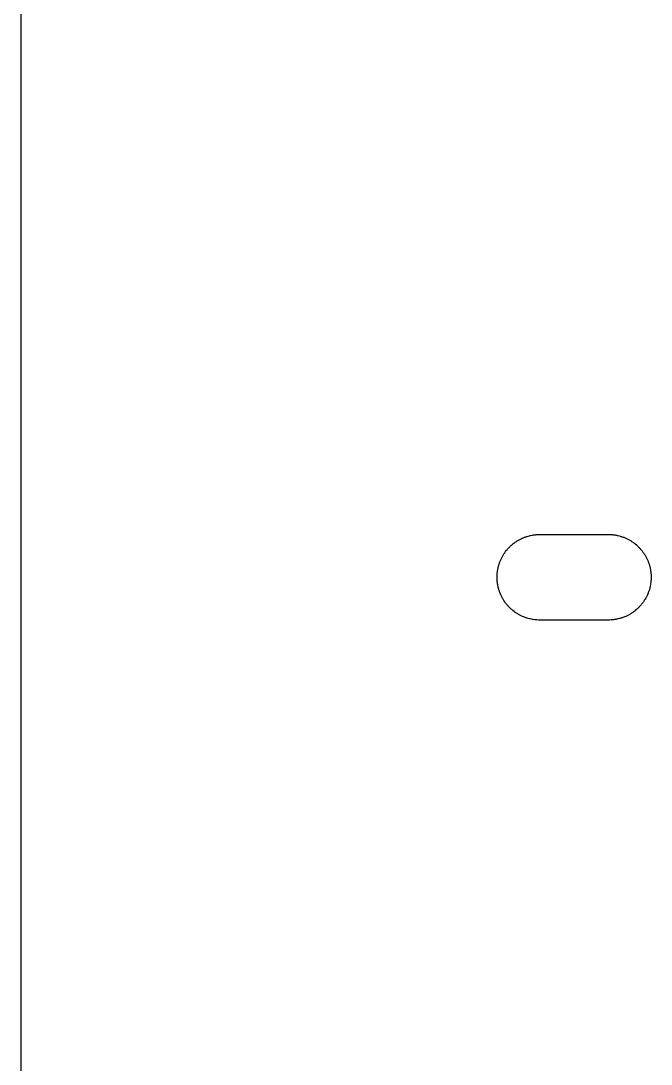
# Model space of a CAD drawing. Header units: metres. Extents: x 0 to 195, y 0 to 195.
# Drawn here: x 0 to 29.45, y 97.5 to 146.25 of the extents above; entities that cross this region are included whole.
import ezdxf

# ---------------------------------------------------------------- set-up
doc = ezdxf.new("R2010")
doc.units = ezdxf.units.M

msp = doc.modelspace()

# ---------------------------------------------------------------- linework, layer by layer
for p, q in [((0, 161.018), (0, 31.9824)), ((23.0459, 121.848), (23.1025, 121.889)), ((23.1025, 121.889), (23.1611, 121.928)), ((23.1611, 121.928), (23.1904, 121.946)), ((23.1904, 121.946), (23.2197, 121.964)), ((23.2197, 121.964), (23.25, 121.982)), ((23.25, 121.982), (23.2803, 121.999)), ((23.2803, 121.999), (23.3115, 122.016)), ((23.3115, 122.016), (23.3418, 122.032)), ((23.3418, 122.032), (23.373, 122.048)), ((23.373, 122.048), (23.4043, 122.062)), ((23.4043, 122.062), (23.4365, 122.077)), ((23.4365, 122.077), (23.501, 122.104)), ((23.501, 122.104), (23.5332, 122.117)), ((23.5332, 122.117), (23.5664, 122.129)), ((23.5664, 122.129), (23.5986, 122.141)), ((23.5986, 122.141), (23.6318, 122.152)), ((23.6318, 122.152), (23.665, 122.163)), ((23.665, 122.163), (23.6982, 122.173)), ((23.6982, 122.173), (23.7666, 122.19)), ((23.7666, 122.19), (23.7998, 122.199)), ((23.7998, 122.199), (23.9023, 122.22)), ((23.9023, 122.22), (23.9375, 122.226)), ((23.9375, 122.226), (24.0059, 122.235)), ((24.0059, 122.235), (24.041, 122.239)), ((24.041, 122.239), (24.0762, 122.242)), ((24.0762, 122.242), (24.1104, 122.245)), ((24.1104, 122.245), (24.1807, 122.249)), ((24.1807, 122.249), (24.2148, 122.25)), ((24.2148, 122.25), (27.4854, 122.25)), ((27.4854, 122.25), (27.5195, 122.249)), ((27.5195, 122.249), (27.5898, 122.245)), ((27.5898, 122.245), (27.624, 122.242)), ((27.624, 122.242), (27.6592, 122.239)), ((27.6592, 122.239), (27.6934, 122.235)), ((27.6934, 122.235), (27.7285, 122.23)), ((27.7285, 122.23), (27.7627, 122.226)), ((27.7627, 122.226), (27.7969, 122.22)), ((27.7969, 122.22), (27.832, 122.213)), ((27.832, 122.213), (27.8662, 122.206)), ((27.8662, 122.206), (27.8994, 122.199)), ((27.8994, 122.199), (27.9678, 122.182)), ((27.9678, 122.182), (28.001, 122.173)), ((28.001, 122.173), (28.0352, 122.163)), ((28.0352, 122.163), (28.0684, 122.152)), ((28.0684, 122.152), (28.1016, 122.141)), ((28.1016, 122.141), (28.1338, 122.129)), ((28.1338, 122.129), (28.167, 122.117)), ((28.167, 122.117), (28.1992, 122.104)), ((28.1992, 122.104), (28.2637, 122.077)), ((28.2637, 122.077), (28.2949, 122.062)), ((28.2949, 122.062), (28.3271, 122.048)), ((28.3271, 122.048), (28.3584, 122.032)), ((28.3584, 122.032), (28.3887, 122.016)), ((28.3887, 122.016), (28.4199, 121.999)), ((28.4199, 121.999), (28.4502, 121.982)), ((28.4502, 121.982), (28.4805, 121.964)), ((28.4805, 121.964), (28.5098, 121.946)), ((28.5098, 121.946), (28.5391, 121.928)), ((28.5391, 121.928), (28.5684, 121.908)), ((28.5684, 121.908), (28.5967, 121.889)), ((28.5967, 121.889), (28.626, 121.868)), ((22.5723, 121.339), (22.6113, 121.397)), ((22.6113, 121.397), (22.6523, 121.454)), ((22.6523, 121.454), (22.6953, 121.509)), ((22.6953, 121.509), (22.7178, 121.535)), ((22.7178, 121.535), (22.7402, 121.562)), ((22.7402, 121.562), (22.7637, 121.588)), ((22.7637, 121.588), (22.7871, 121.614)), ((22.7871, 121.614), (22.8115, 121.64)), ((22.8115, 121.64), (22.8604, 121.688)), ((22.8604, 121.688), (22.8857, 121.713)), ((22.8857, 121.713), (22.9121, 121.736)), ((22.9121, 121.736), (22.9375, 121.76)), ((22.9375, 121.76), (22.9648, 121.782)), ((22.9648, 121.782), (22.9912, 121.805)), ((22.9912, 121.805), (23.0459, 121.848)), ((28.626, 121.868), (28.6533, 121.848)), ((28.6533, 121.848), (28.6816, 121.826)), ((28.6816, 121.826), (28.709, 121.805)), ((28.709, 121.805), (28.7617, 121.76)), ((28.7617, 121.76), (28.8145, 121.713)), ((28.8145, 121.713), (28.8389, 121.688)), ((28.8389, 121.688), (28.8643, 121.664)), ((28.8643, 121.664), (28.8887, 121.64)), ((28.8887, 121.64), (28.9131, 121.614)), ((28.9131, 121.614), (28.9365, 121.588)), ((28.9365, 121.588), (28.959, 121.562)), ((28.959, 121.562), (28.9824, 121.535)), ((28.9824, 121.535), (29.0039, 121.509)), ((29.0039, 121.509), (29.0264, 121.481)), ((29.0264, 121.481), (29.0469, 121.454)), ((29.0469, 121.454), (29.0684, 121.426)), ((29.0684, 121.426), (29.0879, 121.397)), ((29.0879, 121.397), (29.1084, 121.368)), ((22.3477, 120.868), (22.3594, 120.901)), ((22.3594, 120.901), (22.3711, 120.934)), ((22.3711, 120.934), (22.3828, 120.967)), ((22.3828, 120.967), (22.3955, 120.999)), ((22.3955, 120.999), (22.4229, 121.063)), ((22.4229, 121.063), (22.4375, 121.096)), ((22.4375, 121.096), (22.4521, 121.127)), ((22.4521, 121.127), (22.4678, 121.158)), ((22.4678, 121.158), (22.4844, 121.188)), ((22.4844, 121.188), (22.501, 121.22)), ((22.501, 121.22), (22.5176, 121.25)), ((22.5176, 121.25), (22.5361, 121.28)), ((22.5361, 121.28), (22.5537, 121.31)), ((22.5537, 121.31), (22.5723, 121.339)), ((29.1084, 121.368), (29.127, 121.339)), ((29.127, 121.339), (29.1465, 121.31)), ((29.1465, 121.31), (29.1641, 121.28)), ((29.1641, 121.28), (29.1992, 121.22)), ((29.1992, 121.22), (29.2158, 121.188)), ((29.2158, 121.188), (29.2324, 121.158)), ((29.2324, 121.158), (29.248, 121.127)), ((29.248, 121.127), (29.2627, 121.096)), ((29.2627, 121.096), (29.2773, 121.063)), ((29.2773, 121.063), (29.3047, 120.999)), ((29.3047, 120.999), (29.3174, 120.967)), ((29.3174, 120.967), (29.3291, 120.934)), ((29.3291, 120.934), (29.3408, 120.901)), ((29.3408, 120.901), (29.3525, 120.868)), ((22.2549, 120.39), (22.2578, 120.424)), ((22.2578, 120.424), (22.2607, 120.459)), ((22.2607, 120.459), (22.2646, 120.494)), ((22.2646, 120.494), (22.2744, 120.562)), ((22.2744, 120.562), (22.2803, 120.598)), ((22.2803, 120.598), (22.3008, 120.7)), ((22.3008, 120.7), (22.3096, 120.733)), ((22.3096, 120.733), (22.3271, 120.802)), ((22.3271, 120.802), (22.3369, 120.835)), ((22.3369, 120.835), (22.3477, 120.868)), ((29.3525, 120.868), (29.3721, 120.802)), ((29.3721, 120.802), (29.3818, 120.768)), ((29.3818, 120.768), (29.3906, 120.733)), ((29.3906, 120.733), (29.3984, 120.7)), ((29.3984, 120.7), (29.4062, 120.666)), ((29.4062, 120.666), (29.4199, 120.598)), ((29.4199, 120.598), (29.4258, 120.562)), ((29.4258, 120.562), (29.4355, 120.494)), ((29.4355, 120.494), (29.4395, 120.459)), ((29.4395, 120.459), (29.4424, 120.424)), ((29.4424, 120.424), (29.4453, 120.39)), ((22.25, 120.285), (22.251, 120.319)), ((22.25, 120.215), (22.25, 120.285)), ((22.251, 120.181), (22.25, 120.215)), ((22.251, 120.319), (22.2549, 120.39)), ((22.2549, 120.11), (22.251, 120.181)), ((22.2578, 120.076), (22.2549, 120.11)), ((22.2607, 120.041), (22.2578, 120.076)), ((22.2646, 120.006), (22.2607, 120.041)), ((22.2744, 119.938), (22.2646, 120.006)), ((22.2803, 119.902), (22.2744, 119.938)), ((29.4258, 119.938), (29.4199, 119.902)), ((29.4355, 120.006), (29.4258, 119.938)), ((29.4395, 120.041), (29.4355, 120.006)), ((29.4424, 120.076), (29.4395, 120.041)), ((29.4453, 120.11), (29.4424, 120.076)), ((29.4453, 120.39), (29.4492, 120.319)), ((29.4492, 120.181), (29.4453, 120.11)), ((29.4492, 120.319), (29.4492, 120.285)), ((29.4492, 120.285), (29.4502, 120.25)), ((29.4502, 120.25), (29.4492, 120.215)), ((29.4492, 120.215), (29.4492, 120.181)), ((22.3008, 119.8), (22.2803, 119.902)), ((22.3096, 119.767), (22.3008, 119.8)), ((22.3271, 119.698), (22.3096, 119.767)), ((22.3369, 119.665), (22.3271, 119.698)), ((22.3477, 119.632), (22.3369, 119.665)), ((22.3594, 119.599), (22.3477, 119.632)), ((22.3711, 119.566), (22.3594, 119.599)), ((22.3828, 119.533), (22.3711, 119.566)), ((22.3955, 119.501), (22.3828, 119.533)), ((22.4229, 119.437), (22.3955, 119.501)), ((29.3047, 119.501), (29.2773, 119.437)), ((29.3174, 119.533), (29.3047, 119.501)), ((29.3291, 119.566), (29.3174, 119.533)), ((29.3408, 119.599), (29.3291, 119.566)), ((29.3525, 119.632), (29.3408, 119.599)), ((29.3721, 119.698), (29.3525, 119.632)), ((29.3818, 119.732), (29.3721, 119.698)), ((29.3906, 119.767), (29.3818, 119.732)), ((29.3984, 119.8), (29.3906, 119.767)), ((29.4062, 119.834), (29.3984, 119.8)), ((29.4199, 119.902), (29.4062, 119.834)), ((22.4375, 119.404), (22.4229, 119.437)), ((22.4521, 119.373), (22.4375, 119.404)), ((22.4678, 119.342), (22.4521, 119.373)), ((22.4844, 119.312), (22.4678, 119.342)), ((22.501, 119.28), (22.4844, 119.312)), ((22.5176, 119.25), (22.501, 119.28)), ((22.5361, 119.22), (22.5176, 119.25)), ((22.5537, 119.19), (22.5361, 119.22)), ((22.5723, 119.161), (22.5537, 119.19)), ((22.6113, 119.103), (22.5723, 119.161)), ((22.6523, 119.046), (22.6113, 119.103)), ((22.6953, 118.991), (22.6523, 119.046)), ((22.7178, 118.965), (22.6953, 118.991)), ((22.7402, 118.938), (22.7178, 118.965)), ((28.9824, 118.965), (28.959, 118.938)), ((29.0039, 118.991), (28.9824, 118.965)), ((29.0264, 119.019), (29.0039, 118.991)), ((29.0469, 119.046), (29.0264, 119.019)), ((29.0684, 119.074), (29.0469, 119.046)), ((29.0879, 119.103), (29.0684, 119.074)), ((29.1084, 119.132), (29.0879, 119.103)), ((29.127, 119.161), (29.1084, 119.132)), ((29.1465, 119.19), (29.127, 119.161)), ((29.1641, 119.22), (29.1465, 119.19)), ((29.1992, 119.28), (29.1641, 119.22)), ((29.2158, 119.312), (29.1992, 119.28)), ((29.2324, 119.342), (29.2158, 119.312)), ((29.248, 119.373), (29.2324, 119.342)), ((29.2627, 119.404), (29.248, 119.373)), ((29.2773, 119.437), (29.2627, 119.404)), ((22.7637, 118.912), (22.7402, 118.938)), ((22.7871, 118.886), (22.7637, 118.912)), ((22.8115, 118.86), (22.7871, 118.886)), ((22.8604, 118.812), (22.8115, 118.86)), ((22.8857, 118.787), (22.8604, 118.812)), ((22.9121, 118.764), (22.8857, 118.787)), ((22.9375, 118.74), (22.9121, 118.764)), ((22.9648, 118.718), (22.9375, 118.74)), ((22.9912, 118.695), (22.9648, 118.718)), ((23.0459, 118.652), (22.9912, 118.695)), ((23.1025, 118.611), (23.0459, 118.652)), ((23.1611, 118.572), (23.1025, 118.611)), ((23.1904, 118.554), (23.1611, 118.572)), ((23.2197, 118.536), (23.1904, 118.554)), ((23.25, 118.518), (23.2197, 118.536)), ((23.2803, 118.501), (23.25, 118.518)), ((23.3115, 118.484), (23.2803, 118.501)), ((23.3418, 118.468), (23.3115, 118.484)), ((23.373, 118.452), (23.3418, 118.468)), ((28.3584, 118.468), (28.3271, 118.452)), ((28.3887, 118.484), (28.3584, 118.468)), ((28.4199, 118.501), (28.3887, 118.484)), ((28.4502, 118.518), (28.4199, 118.501)), ((28.4805, 118.536), (28.4502, 118.518)), ((28.5098, 118.554), (28.4805, 118.536)), ((28.5391, 118.572), (28.5098, 118.554)), ((28.5684, 118.592), (28.5391, 118.572)), ((28.5967, 118.611), (28.5684, 118.592)), ((28.626, 118.632), (28.5967, 118.611)), ((28.6533, 118.652), (28.626, 118.632)), ((28.6816, 118.674), (28.6533, 118.652)), ((28.709, 118.695), (28.6816, 118.674)), ((28.7617, 118.74), (28.709, 118.695)), ((28.8145, 118.787), (28.7617, 118.74)), ((28.8389, 118.812), (28.8145, 118.787)), ((28.8643, 118.836), (28.8389, 118.812)), ((28.8887, 118.86), (28.8643, 118.836)), ((28.9131, 118.886), (28.8887, 118.86)), ((28.9365, 118.912), (28.9131, 118.886)), ((28.959, 118.938), (28.9365, 118.912)), ((23.4043, 118.438), (23.373, 118.452)), ((23.4365, 118.423), (23.4043, 118.438)), ((23.501, 118.396), (23.4365, 118.423)), ((23.5332, 118.383), (23.501, 118.396)), ((23.5664, 118.371), (23.5332, 118.383)), ((23.5986, 118.359), (23.5664, 118.371)), ((23.6318, 118.348), (23.5986, 118.359)), ((23.665, 118.337), (23.6318, 118.348)), ((23.6982, 118.327), (23.665, 118.337)), ((23.7666, 118.31), (23.6982, 118.327)), ((23.7998, 118.301), (23.7666, 118.31)), ((23.9023, 118.28), (23.7998, 118.301)), ((23.9375, 118.274), (23.9023, 118.28)), ((24.0059, 118.265), (23.9375, 118.274)), ((24.041, 118.261), (24.0059, 118.265)), ((24.0762, 118.258), (24.041, 118.261)), ((24.1104, 118.255), (24.0762, 118.258)), ((24.1807, 118.251), (24.1104, 118.255)), ((24.2148, 118.25), (24.1807, 118.251)), ((27.4854, 118.25), (24.2148, 118.25)), ((27.5195, 118.251), (27.4854, 118.25)), ((27.5898, 118.255), (27.5195, 118.251)), ((27.624, 118.258), (27.5898, 118.255)), ((27.6592, 118.261), (27.624, 118.258)), ((27.6934, 118.265), (27.6592, 118.261)), ((27.7285, 118.27), (27.6934, 118.265)), ((27.7627, 118.274), (27.7285, 118.27)), ((27.7969, 118.28), (27.7627, 118.274)), ((27.832, 118.287), (27.7969, 118.28)), ((27.8662, 118.294), (27.832, 118.287)), ((27.8994, 118.301), (27.8662, 118.294)), ((27.9678, 118.318), (27.8994, 118.301)), ((28.001, 118.327), (27.9678, 118.318)), ((28.0352, 118.337), (28.001, 118.327)), ((28.0684, 118.348), (28.0352, 118.337)), ((28.1016, 118.359), (28.0684, 118.348)), ((28.1338, 118.371), (28.1016, 118.359)), ((28.167, 118.383), (28.1338, 118.371)), ((28.1992, 118.396), (28.167, 118.383)), ((28.2637, 118.423), (28.1992, 118.396)), ((28.2949, 118.438), (28.2637, 118.423)), ((28.3271, 118.452), (28.2949, 118.438))]:
    msp.add_line(p, q)

doc.saveas('drawing.dxf')
